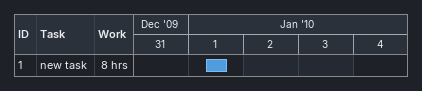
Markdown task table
| ID | Task | Start | Finish | Work (h) |
|---|---|---|---|---|
| 1 | new task | 2010-01-01 | 2010-01-01 | 8 |
